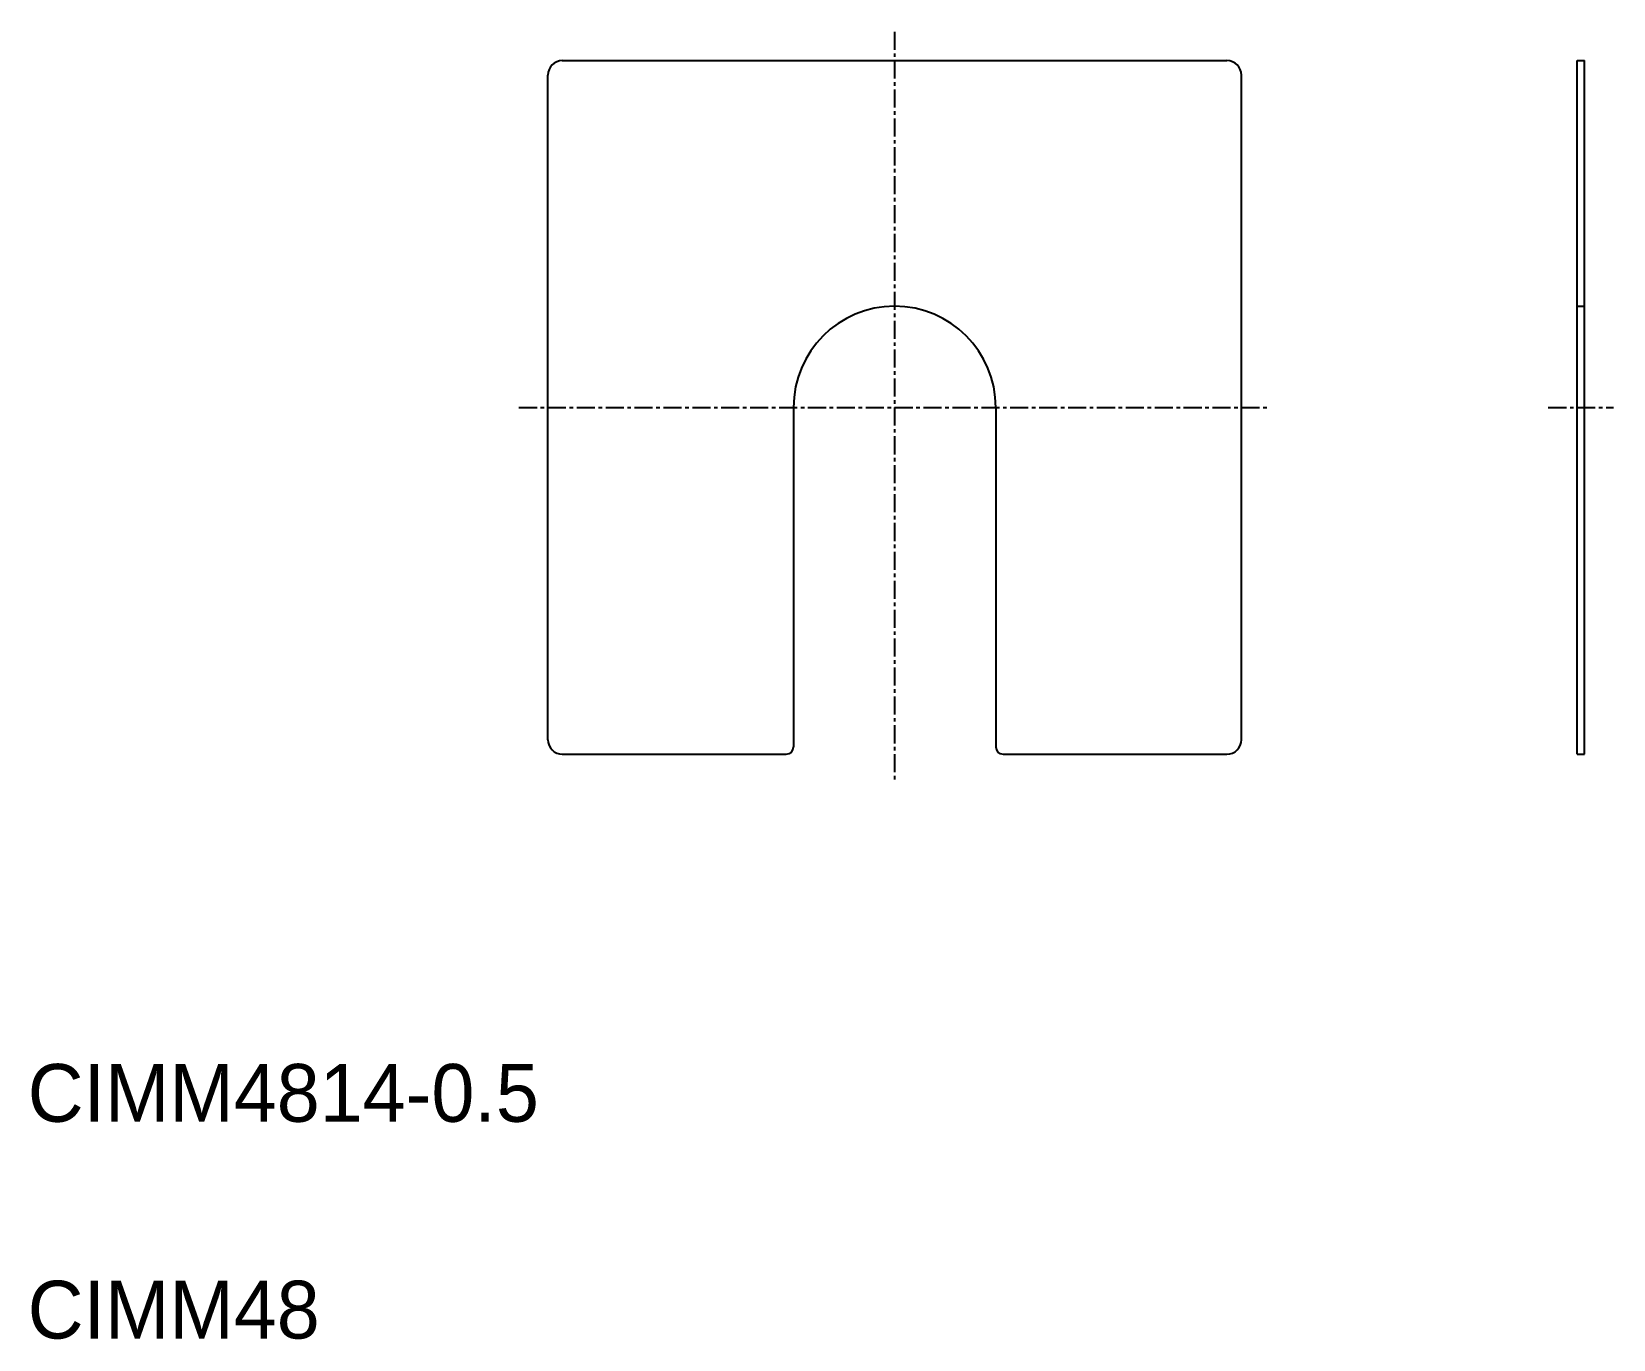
# Model space of a CAD drawing. Extents: x 10 to 120, y 10 to 100.
import ezdxf

# ---------------------------------------------------------------- set-up
doc = ezdxf.new("R2010")
doc.units = 0
doc.linetypes.add('CENTER', pattern=[2, 1.25, -0.25, 0.25, -0.25])
doc.linetypes.add('DASHED', pattern=[0.75, 0.5, -0.25])
doc.layers.get('0').update_dxf_attribs({"linetype": 'CONTINUOUS'})
doc.layers.add('CENTER', color=1, linetype='CENTER')

msp = doc.modelspace()

# ---------------------------------------------------------------- linework, layer by layer
at = {"color": 7, "linetype": 'CONTINUOUS'}
for p, q in [((46, 51.44), (46, 97.44)), ((47, 98.44), (93, 98.44)), ((94, 51.44), (94, 97.44)), ((117.24, 50.44), (117.24, 98.44)), ((117.24, 98.44), (117.74, 98.44)), ((117.74, 50.44), (117.74, 98.44)), ((63, 74.44), (63, 50.94)), ((77, 74.44), (77, 50.94)), ((47, 50.44), (62.5, 50.44)), ((77.5, 50.44), (93, 50.44)), ((117.24, 50.44), (117.74, 50.44))]:
    msp.add_line(p, q, dxfattribs=at)
at = {"color": 3, "linetype": 'DASHED'}
msp.add_line((117.24, 81.44), (117.74, 81.44), dxfattribs=at)
for p, q in [((117.74, 74.44), (117.74, 74.44)), ((117.74, 62.44), (117.74, 62.44))]:
    msp.add_line(p, q)
at = {"color": 7, "linetype": 'CONTINUOUS'}
for centre, radius, start, end in [((47, 97.44), 1, 90, 180), ((93, 97.44), 1, 0, 90), ((70, 74.44), 7, 0, 180), ((47, 51.44), 1, 180, 270), ((62.5, 50.94), 0.5, 270, 0), ((77.5, 50.94), 0.5, 180, 270), ((93, 51.44), 1, 270, 0)]:
    msp.add_arc(centre, radius, start, end, dxfattribs=at)
at = {"layer": 'CENTER', "color": 1, "linetype": 'CENTER'}
for p, q in [((70, 100.44), (70, 48.44)), ((44, 74.44), (96, 74.44)), ((115.24, 74.44), (119.74, 74.44))]:
    msp.add_line(p, q, dxfattribs=at)

# ---------------------------------------------------------------- texts
at = {"color": 7, "linetype": 'CONTINUOUS'}
for s, p in [('CIMM4814-0.5', (10, 25)), ('CIMM48', (10, 10))]:
    msp.add_text(s, height=4, dxfattribs=at).set_placement(p)

doc.saveas('drawing.dxf')
